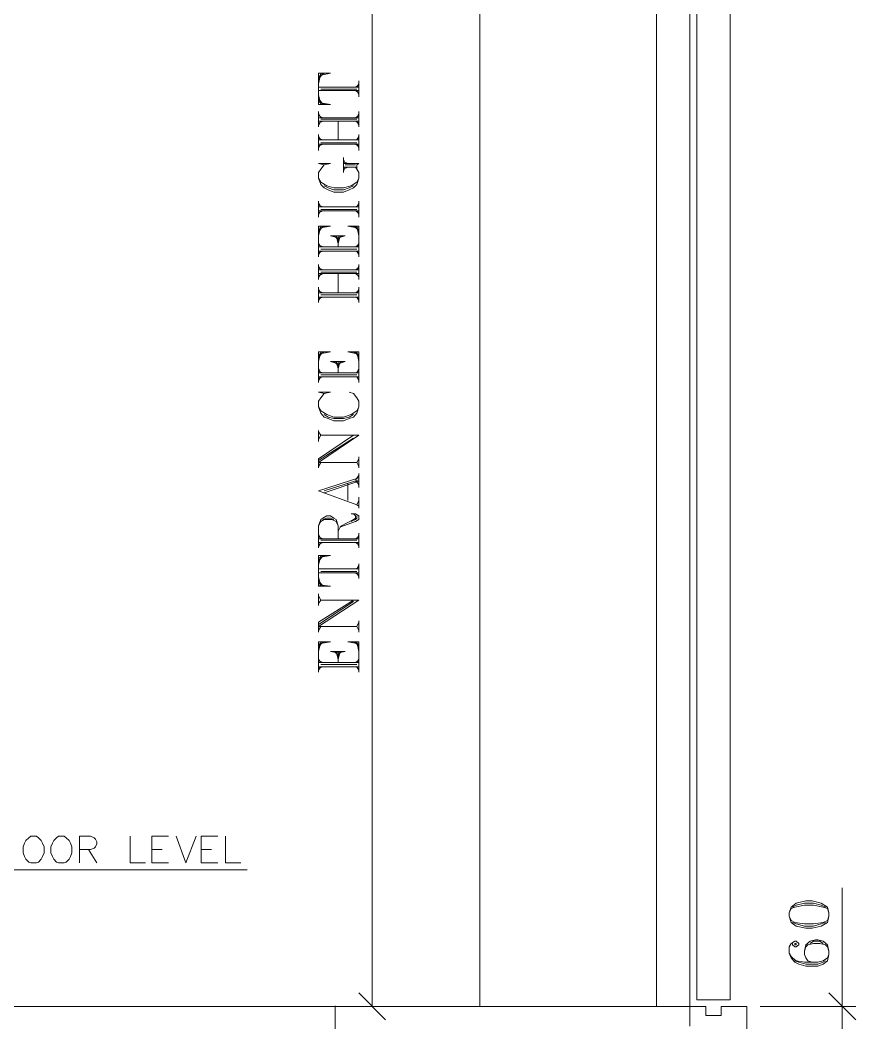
# Model space of a CAD drawing. Header units: inches. Extents: x 8 to 8872, y 4 to 3898.
# Drawn here: x 1988 to 3240, y 850 to 2352 of the extents above; entities that cross this region are included whole.
import ezdxf

# ---------------------------------------------------------------- set-up
doc = ezdxf.new("R2010")
doc.units = ezdxf.units.IN
doc.header["$MEASUREMENT"] = 0

msp = doc.modelspace()

# ---------------------------------------------------------------- linework, layer by layer
at = {"color": 7, "linetype": 'Continuous', "lineweight": 20, "transparency": 33554666, "elevation": -137}
for points in [[(2676.5, 874.1), (2676.5, 3543.1), (2676.5, 3543.1)], [(2676.5, 874.1), (2676.5, 3543.1), (2676.5, 3543.1)], [(2991, 845), (2991, 2890.2), (2991, 2890.2)], [(2991, 845), (2991, 2890.2), (2991, 2890.2)], [(3001.4, 884.5), (3001.4, 2894.3), (3001.4, 2894.3)], [(3001.4, 884.5), (3001.4, 2894.3), (3001.4, 2894.3)], [(3051.4, 884.5), (3051.4, 2894.3), (3051.4, 2894.3)], [(3051.4, 884.5), (3051.4, 2894.3), (3051.4, 2894.3)], [(2515.1, 874.1), (2515.1, 2874.5), (2515.1, 2874.5)], [(2515.1, 874.1), (2515.1, 2874.5), (2515.1, 2874.5)], [(2941, 874.1), (2941, 2874.5), (2941, 2874.5)], [(2941, 874.1), (2941, 2874.5), (2941, 2874.5)], [(2452.6, 2272.6), (2434.9, 2272.6), (2434.9, 2225.8)], [(2434.9, 2257), (2438.1, 2272.6), (2438.1, 2272.6)], [(2434.9, 2263.3), (2441.2, 2272.6), (2441.2, 2272.6)], [(2434.9, 2266.4), (2443.3, 2272.6), (2443.3, 2272.6)], [(2434.9, 2268.5), (2452.6, 2272.6), (2452.6, 2272.6)], [(2452.6, 2272.6), (2434.9, 2272.6), (2434.9, 2225.8)], [(2434.9, 2257), (2438.1, 2272.6), (2438.1, 2272.6)], [(2434.9, 2263.3), (2441.2, 2272.6), (2441.2, 2272.6)], [(2434.9, 2266.4), (2443.3, 2272.6), (2443.3, 2272.6)], [(2434.9, 2268.5), (2452.6, 2272.6), (2452.6, 2272.6)], [(2490.1, 2251.8), (2495.3, 2254.9), (2495.3, 2254.9)], [(2490.1, 2251.8), (2495.3, 2254.9), (2495.3, 2254.9)], [(2492.2, 2251.8), (2495.3, 2257), (2495.3, 2257)], [(2492.2, 2251.8), (2495.3, 2257), (2495.3, 2257)], [(2495.3, 2237.2), (2495.3, 2261.2), (2495.3, 2261.2)], [(2495.3, 2237.2), (2495.3, 2261.2), (2495.3, 2261.2)], [(2434.9, 2251.8), (2495.3, 2251.8), (2495.3, 2251.8)], [(2434.9, 2251.8), (2495.3, 2251.8), (2495.3, 2251.8)], [(2434.9, 2246.6), (2495.3, 2246.6), (2495.3, 2246.6)], [(2434.9, 2246.6), (2495.3, 2246.6), (2495.3, 2246.6)], [(2434.9, 2240.4), (2438.1, 2225.8), (2438.1, 2225.8)], [(2434.9, 2240.4), (2438.1, 2225.8), (2438.1, 2225.8)], [(2438.1, 2248.7), (2492.2, 2248.7), (2492.2, 2248.7)], [(2438.1, 2248.7), (2492.2, 2248.7), (2492.2, 2248.7)], [(2490.1, 2246.6), (2495.3, 2243.5), (2495.3, 2243.5)], [(2490.1, 2246.6), (2495.3, 2243.5), (2495.3, 2243.5)], [(2492.2, 2246.6), (2495.3, 2240.4), (2495.3, 2240.4)], [(2492.2, 2246.6), (2495.3, 2240.4), (2495.3, 2240.4)], [(2434.9, 2235.2), (2441.2, 2225.8), (2441.2, 2225.8)], [(2434.9, 2235.2), (2441.2, 2225.8), (2441.2, 2225.8)], [(2434.9, 2232), (2443.3, 2225.8), (2443.3, 2225.8)], [(2434.9, 2232), (2443.3, 2225.8), (2443.3, 2225.8)], [(2434.9, 2228.9), (2452.6, 2225.8), (2452.6, 2225.8)], [(2434.9, 2228.9), (2452.6, 2225.8), (2452.6, 2225.8)], [(2434.9, 2225.8), (2452.6, 2225.8), (2452.6, 2225.8)], [(2434.9, 2225.8), (2452.6, 2225.8), (2452.6, 2225.8)], [(2434.9, 2192.5), (2434.9, 2215.4), (2434.9, 2215.4)], [(2434.9, 2192.5), (2434.9, 2215.4), (2434.9, 2215.4)], [(2434.9, 2212.3), (2438.1, 2206), (2438.1, 2206)], [(2434.9, 2212.3), (2438.1, 2206), (2438.1, 2206)], [(2434.9, 2209.1), (2441.2, 2206), (2441.2, 2206)], [(2434.9, 2209.1), (2441.2, 2206), (2441.2, 2206)], [(2490.1, 2206), (2495.3, 2209.1), (2495.3, 2209.1)], [(2490.1, 2206), (2495.3, 2209.1), (2495.3, 2209.1)], [(2492.2, 2206), (2495.3, 2212.3), (2495.3, 2212.3)], [(2492.2, 2206), (2495.3, 2212.3), (2495.3, 2212.3)], [(2495.3, 2192.5), (2495.3, 2215.4), (2495.3, 2215.4)], [(2495.3, 2192.5), (2495.3, 2215.4), (2495.3, 2215.4)], [(2434.9, 2206), (2495.3, 2206), (2495.3, 2206)], [(2434.9, 2206), (2495.3, 2206), (2495.3, 2206)], [(2434.9, 2200.8), (2495.3, 2200.8), (2495.3, 2200.8)], [(2434.9, 2194.5), (2438.1, 2200.8), (2438.1, 2200.8)], [(2434.9, 2197.7), (2441.2, 2200.8), (2441.2, 2200.8)], [(2434.9, 2200.8), (2495.3, 2200.8), (2495.3, 2200.8)], [(2434.9, 2194.5), (2438.1, 2200.8), (2438.1, 2200.8)], [(2434.9, 2197.7), (2441.2, 2200.8), (2441.2, 2200.8)], [(2438.1, 2203.9), (2492.2, 2203.9), (2492.2, 2203.9)], [(2438.1, 2203.9), (2492.2, 2203.9), (2492.2, 2203.9)], [(2464.1, 2172.7), (2464.1, 2200.8), (2464.1, 2200.8)], [(2464.1, 2172.7), (2464.1, 2200.8), (2464.1, 2200.8)], [(2490.1, 2200.8), (2495.3, 2197.7), (2495.3, 2197.7)], [(2490.1, 2200.8), (2495.3, 2197.7), (2495.3, 2197.7)], [(2492.2, 2200.8), (2495.3, 2194.5), (2495.3, 2194.5)], [(2492.2, 2200.8), (2495.3, 2194.5), (2495.3, 2194.5)], [(2434.9, 2157.1), (2434.9, 2181), (2434.9, 2181)], [(2434.9, 2157.1), (2434.9, 2181), (2434.9, 2181)], [(2495.3, 2157.1), (2495.3, 2181), (2495.3, 2181)], [(2495.3, 2157.1), (2495.3, 2181), (2495.3, 2181)], [(2434.9, 2177.9), (2438.1, 2172.7), (2438.1, 2172.7)], [(2434.9, 2177.9), (2438.1, 2172.7), (2438.1, 2172.7)], [(2434.9, 2174.8), (2441.2, 2172.7), (2441.2, 2172.7)], [(2434.9, 2174.8), (2441.2, 2172.7), (2441.2, 2172.7)], [(2434.9, 2172.7), (2495.3, 2172.7), (2495.3, 2172.7)], [(2434.9, 2172.7), (2495.3, 2172.7), (2495.3, 2172.7)], [(2434.9, 2166.4), (2495.3, 2166.4), (2495.3, 2166.4)], [(2434.9, 2161.2), (2438.1, 2166.4), (2438.1, 2166.4)], [(2434.9, 2163.3), (2441.2, 2166.4), (2441.2, 2166.4)], [(2434.9, 2166.4), (2495.3, 2166.4), (2495.3, 2166.4)], [(2434.9, 2161.2), (2438.1, 2166.4), (2438.1, 2166.4)], [(2434.9, 2163.3), (2441.2, 2166.4), (2441.2, 2166.4)], [(2438.1, 2168.5), (2492.2, 2168.5), (2492.2, 2168.5)], [(2438.1, 2168.5), (2492.2, 2168.5), (2492.2, 2168.5)], [(2490.1, 2172.7), (2495.3, 2174.8), (2495.3, 2174.8)], [(2490.1, 2172.7), (2495.3, 2174.8), (2495.3, 2174.8)], [(2490.1, 2166.4), (2495.3, 2163.3), (2495.3, 2163.3)], [(2490.1, 2166.4), (2495.3, 2163.3), (2495.3, 2163.3)], [(2492.2, 2172.7), (2495.3, 2177.9), (2495.3, 2177.9)], [(2492.2, 2172.7), (2495.3, 2177.9), (2495.3, 2177.9)], [(2492.2, 2166.4), (2495.3, 2161.2), (2495.3, 2161.2)], [(2492.2, 2166.4), (2495.3, 2161.2), (2495.3, 2161.2)], [(2443.3, 2135.2), (2434.9, 2137.3), (2452.6, 2137.3), (2443.3, 2135.2), (2438.1, 2128.9), (2434.9, 2123.7), (2434.9, 2115.4), (2438.1, 2106), (2443.3, 2100.8), (2449.5, 2097.7), (2457.9, 2094.6), (2472.4, 2094.6), (2480.8, 2097.7), (2487, 2100.8), (2492.2, 2106), (2495.3, 2115.4), (2495.3, 2123.7), (2492.2, 2128.9), (2492.2, 2135.2), (2495.3, 2137.3), (2472.4, 2137.3)], [(2443.3, 2135.2), (2434.9, 2137.3), (2452.6, 2137.3), (2443.3, 2135.2), (2438.1, 2128.9), (2434.9, 2123.7), (2434.9, 2115.4), (2438.1, 2106), (2443.3, 2100.8), (2449.5, 2097.7), (2457.9, 2094.6), (2472.4, 2094.6), (2480.8, 2097.7), (2487, 2100.8), (2492.2, 2106), (2495.3, 2115.4), (2495.3, 2123.7), (2492.2, 2128.9), (2492.2, 2135.2), (2495.3, 2137.3), (2472.4, 2137.3)], [(2472.4, 2123.7), (2472.4, 2146.6), (2472.4, 2146.6)], [(2472.4, 2123.7), (2472.4, 2146.6), (2472.4, 2146.6)], [(2472.4, 2143.5), (2474.5, 2137.3), (2474.5, 2137.3)], [(2472.4, 2143.5), (2474.5, 2137.3), (2474.5, 2137.3)], [(2472.4, 2140.4), (2478.7, 2137.3), (2478.7, 2137.3)], [(2472.4, 2140.4), (2478.7, 2137.3), (2478.7, 2137.3)], [(2474.5, 2135.2), (2490.1, 2135.2), (2490.1, 2135.2)], [(2474.5, 2135.2), (2490.1, 2135.2), (2490.1, 2135.2)], [(2472.4, 2132.1), (2490.1, 2132.1), (2492.2, 2128.9)], [(2472.4, 2125.8), (2474.5, 2132.1), (2474.5, 2132.1)], [(2472.4, 2128.9), (2478.7, 2132.1), (2478.7, 2132.1)], [(2472.4, 2132.1), (2490.1, 2132.1), (2492.2, 2128.9)], [(2472.4, 2125.8), (2474.5, 2132.1), (2474.5, 2132.1)], [(2472.4, 2128.9), (2478.7, 2132.1), (2478.7, 2132.1)], [(2434.9, 2115.4), (2438.1, 2109.2), (2447.4, 2104), (2457.9, 2100.8), (2472.4, 2100.8), (2483.9, 2104), (2492.2, 2109.2), (2495.3, 2115.4)], [(2434.9, 2115.4), (2438.1, 2109.2), (2447.4, 2104), (2457.9, 2100.8), (2472.4, 2100.8), (2483.9, 2104), (2492.2, 2109.2), (2495.3, 2115.4)], [(2443.3, 2104), (2449.5, 2100.8), (2457.9, 2097.7), (2472.4, 2097.7), (2480.8, 2100.8), (2487, 2104)], [(2443.3, 2104), (2449.5, 2100.8), (2457.9, 2097.7), (2472.4, 2097.7), (2480.8, 2100.8), (2487, 2104)], [(2434.9, 2057.1), (2434.9, 2081), (2434.9, 2081)], [(2434.9, 2057.1), (2434.9, 2081), (2434.9, 2081)], [(2434.9, 2077.9), (2438.1, 2072.7), (2438.1, 2072.7)], [(2434.9, 2077.9), (2438.1, 2072.7), (2438.1, 2072.7)], [(2434.9, 2074.8), (2441.2, 2072.7), (2441.2, 2072.7)], [(2434.9, 2074.8), (2441.2, 2072.7), (2441.2, 2072.7)], [(2490.1, 2072.7), (2495.3, 2074.8), (2495.3, 2074.8)], [(2490.1, 2072.7), (2495.3, 2074.8), (2495.3, 2074.8)], [(2492.2, 2072.7), (2495.3, 2077.9), (2495.3, 2077.9)], [(2492.2, 2072.7), (2495.3, 2077.9), (2495.3, 2077.9)], [(2495.3, 2057.1), (2495.3, 2081), (2495.3, 2081)], [(2495.3, 2057.1), (2495.3, 2081), (2495.3, 2081)], [(2434.9, 2072.7), (2495.3, 2072.7), (2495.3, 2072.7)], [(2434.9, 2072.7), (2495.3, 2072.7), (2495.3, 2072.7)], [(2434.9, 2066.5), (2495.3, 2066.5), (2495.3, 2066.5)], [(2434.9, 2061.3), (2438.1, 2066.5), (2438.1, 2066.5)], [(2434.9, 2063.3), (2441.2, 2066.5), (2441.2, 2066.5)], [(2434.9, 2066.5), (2495.3, 2066.5), (2495.3, 2066.5)], [(2434.9, 2061.3), (2438.1, 2066.5), (2438.1, 2066.5)], [(2434.9, 2063.3), (2441.2, 2066.5), (2441.2, 2066.5)], [(2438.1, 2068.5), (2492.2, 2068.5), (2492.2, 2068.5)], [(2438.1, 2068.5), (2492.2, 2068.5), (2492.2, 2068.5)], [(2490.1, 2066.5), (2495.3, 2063.3), (2495.3, 2063.3)], [(2490.1, 2066.5), (2495.3, 2063.3), (2495.3, 2063.3)], [(2492.2, 2066.5), (2495.3, 2061.3), (2495.3, 2061.3)], [(2492.2, 2066.5), (2495.3, 2061.3), (2495.3, 2061.3)], [(2434.9, 1997.7), (2434.9, 2043.6), (2452.6, 2043.6)], [(2434.9, 2029), (2438.1, 2043.6), (2438.1, 2043.6)], [(2434.9, 2035.2), (2441.2, 2043.6), (2441.2, 2043.6)], [(2434.9, 2037.3), (2443.3, 2043.6), (2443.3, 2043.6)], [(2434.9, 2040.4), (2452.6, 2043.6), (2452.6, 2043.6)], [(2434.9, 1997.7), (2434.9, 2043.6), (2452.6, 2043.6)], [(2434.9, 2029), (2438.1, 2043.6), (2438.1, 2043.6)], [(2434.9, 2035.2), (2441.2, 2043.6), (2441.2, 2043.6)], [(2434.9, 2037.3), (2443.3, 2043.6), (2443.3, 2043.6)], [(2434.9, 2040.4), (2452.6, 2043.6), (2452.6, 2043.6)], [(2452.6, 2029), (2474.5, 2029), (2474.5, 2029)], [(2452.6, 2029), (2464.1, 2025.9), (2474.5, 2029)], [(2452.6, 2029), (2474.5, 2029), (2474.5, 2029)], [(2452.6, 2029), (2464.1, 2025.9), (2474.5, 2029)], [(2457.9, 2029), (2464.1, 2023.8), (2469.3, 2029)], [(2457.9, 2029), (2464.1, 2023.8), (2469.3, 2029)], [(2461, 2029), (2464.1, 2017.5), (2467.2, 2029)], [(2461, 2029), (2464.1, 2017.5), (2467.2, 2029)], [(2464.1, 2012.3), (2464.1, 2029), (2464.1, 2029)], [(2464.1, 2012.3), (2464.1, 2029), (2464.1, 2029)], [(2495.3, 1997.7), (2495.3, 2043.6), (2478.7, 2043.6)], [(2495.3, 2040.4), (2478.7, 2043.6), (2478.7, 2043.6)], [(2495.3, 1997.7), (2495.3, 2043.6), (2478.7, 2043.6)], [(2495.3, 2040.4), (2478.7, 2043.6), (2478.7, 2043.6)], [(2495.3, 2037.3), (2487, 2043.6), (2487, 2043.6)], [(2495.3, 2037.3), (2487, 2043.6), (2487, 2043.6)], [(2495.3, 2035.2), (2490.1, 2043.6), (2490.1, 2043.6)], [(2495.3, 2035.2), (2490.1, 2043.6), (2490.1, 2043.6)], [(2495.3, 2029), (2492.2, 2043.6), (2492.2, 2043.6)], [(2495.3, 2029), (2492.2, 2043.6), (2492.2, 2043.6)], [(2434.9, 2017.5), (2438.1, 2012.3), (2438.1, 2012.3)], [(2434.9, 2017.5), (2438.1, 2012.3), (2438.1, 2012.3)], [(2434.9, 2015.4), (2441.2, 2012.3), (2441.2, 2012.3)], [(2434.9, 2015.4), (2441.2, 2012.3), (2441.2, 2012.3)], [(2490.1, 2012.3), (2495.3, 2015.4), (2495.3, 2015.4)], [(2490.1, 2012.3), (2495.3, 2015.4), (2495.3, 2015.4)], [(2492.2, 2012.3), (2495.3, 2017.5), (2495.3, 2017.5)], [(2492.2, 2012.3), (2495.3, 2017.5), (2495.3, 2017.5)], [(2434.9, 2012.3), (2495.3, 2012.3), (2495.3, 2012.3)], [(2434.9, 2012.3), (2495.3, 2012.3), (2495.3, 2012.3)], [(2434.9, 2006.1), (2495.3, 2006.1), (2495.3, 2006.1)], [(2434.9, 2000.9), (2438.1, 2006.1), (2438.1, 2006.1)], [(2434.9, 2004), (2441.2, 2006.1), (2441.2, 2006.1)], [(2434.9, 2006.1), (2495.3, 2006.1), (2495.3, 2006.1)], [(2434.9, 2000.9), (2438.1, 2006.1), (2438.1, 2006.1)], [(2434.9, 2004), (2441.2, 2006.1), (2441.2, 2006.1)], [(2438.1, 2009.2), (2492.2, 2009.2), (2492.2, 2009.2)], [(2438.1, 2009.2), (2492.2, 2009.2), (2492.2, 2009.2)], [(2490.1, 2006.1), (2495.3, 2004), (2495.3, 2004)], [(2490.1, 2006.1), (2495.3, 2004), (2495.3, 2004)], [(2492.2, 2006.1), (2495.3, 2000.9), (2495.3, 2000.9)], [(2492.2, 2006.1), (2495.3, 2000.9), (2495.3, 2000.9)], [(2434.9, 1963.4), (2434.9, 1986.3), (2434.9, 1986.3)], [(2434.9, 1963.4), (2434.9, 1986.3), (2434.9, 1986.3)], [(2495.3, 1963.4), (2495.3, 1986.3), (2495.3, 1986.3)], [(2495.3, 1963.4), (2495.3, 1986.3), (2495.3, 1986.3)], [(2434.9, 1983.2), (2438.1, 1977.9), (2438.1, 1977.9)], [(2434.9, 1983.2), (2438.1, 1977.9), (2438.1, 1977.9)], [(2434.9, 1981.1), (2441.2, 1977.9), (2441.2, 1977.9)], [(2434.9, 1981.1), (2441.2, 1977.9), (2441.2, 1977.9)], [(2434.9, 1977.9), (2495.3, 1977.9), (2495.3, 1977.9)], [(2434.9, 1977.9), (2495.3, 1977.9), (2495.3, 1977.9)], [(2434.9, 1972.7), (2495.3, 1972.7), (2495.3, 1972.7)], [(2434.9, 1966.5), (2438.1, 1972.7), (2438.1, 1972.7)], [(2434.9, 1968.6), (2441.2, 1972.7), (2441.2, 1972.7)], [(2434.9, 1972.7), (2495.3, 1972.7), (2495.3, 1972.7)], [(2434.9, 1966.5), (2438.1, 1972.7), (2438.1, 1972.7)], [(2434.9, 1968.6), (2441.2, 1972.7), (2441.2, 1972.7)], [(2438.1, 1974.8), (2492.2, 1974.8), (2492.2, 1974.8)], [(2438.1, 1974.8), (2492.2, 1974.8), (2492.2, 1974.8)], [(2464.1, 1943.6), (2464.1, 1972.7), (2464.1, 1972.7)], [(2464.1, 1943.6), (2464.1, 1972.7), (2464.1, 1972.7)], [(2490.1, 1977.9), (2495.3, 1981.1), (2495.3, 1981.1)], [(2490.1, 1977.9), (2495.3, 1981.1), (2495.3, 1981.1)], [(2490.1, 1972.7), (2495.3, 1968.6), (2495.3, 1968.6)], [(2490.1, 1972.7), (2495.3, 1968.6), (2495.3, 1968.6)], [(2492.2, 1977.9), (2495.3, 1983.2), (2495.3, 1983.2)], [(2492.2, 1977.9), (2495.3, 1983.2), (2495.3, 1983.2)], [(2492.2, 1972.7), (2495.3, 1966.5), (2495.3, 1966.5)], [(2492.2, 1972.7), (2495.3, 1966.5), (2495.3, 1966.5)], [(2434.9, 1929), (2434.9, 1951.9), (2434.9, 1951.9)], [(2434.9, 1929), (2434.9, 1951.9), (2434.9, 1951.9)], [(2434.9, 1948.8), (2438.1, 1943.6), (2438.1, 1943.6)], [(2434.9, 1948.8), (2438.1, 1943.6), (2438.1, 1943.6)], [(2434.9, 1946.7), (2441.2, 1943.6), (2441.2, 1943.6)], [(2434.9, 1946.7), (2441.2, 1943.6), (2441.2, 1943.6)], [(2434.9, 1943.6), (2495.3, 1943.6), (2495.3, 1943.6)], [(2434.9, 1943.6), (2495.3, 1943.6), (2495.3, 1943.6)], [(2438.1, 1940.5), (2492.2, 1940.5), (2492.2, 1940.5)], [(2438.1, 1940.5), (2492.2, 1940.5), (2492.2, 1940.5)], [(2490.1, 1943.6), (2495.3, 1946.7), (2495.3, 1946.7)], [(2490.1, 1943.6), (2495.3, 1946.7), (2495.3, 1946.7)], [(2492.2, 1943.6), (2495.3, 1948.8), (2495.3, 1948.8)], [(2492.2, 1943.6), (2495.3, 1948.8), (2495.3, 1948.8)], [(2495.3, 1929), (2495.3, 1951.9), (2495.3, 1951.9)], [(2495.3, 1929), (2495.3, 1951.9), (2495.3, 1951.9)], [(2434.9, 1937.3), (2495.3, 1937.3), (2495.3, 1937.3)], [(2434.9, 1932.1), (2438.1, 1937.3), (2438.1, 1937.3)], [(2434.9, 1935.3), (2441.2, 1937.3), (2441.2, 1937.3)], [(2434.9, 1937.3), (2495.3, 1937.3), (2495.3, 1937.3)], [(2434.9, 1932.1), (2438.1, 1937.3), (2438.1, 1937.3)], [(2434.9, 1935.3), (2441.2, 1937.3), (2441.2, 1937.3)], [(2490.1, 1937.3), (2495.3, 1935.3), (2495.3, 1935.3)], [(2490.1, 1937.3), (2495.3, 1935.3), (2495.3, 1935.3)], [(2492.2, 1937.3), (2495.3, 1932.1), (2495.3, 1932.1)], [(2492.2, 1937.3), (2495.3, 1932.1), (2495.3, 1932.1)], [(2434.9, 1809.3), (2434.9, 1855.1), (2452.6, 1855.1)], [(2434.9, 1840.5), (2438.1, 1855.1), (2438.1, 1855.1)], [(2434.9, 1846.7), (2441.2, 1855.1), (2441.2, 1855.1)], [(2434.9, 1849.9), (2443.3, 1855.1), (2443.3, 1855.1)], [(2434.9, 1851.9), (2452.6, 1855.1), (2452.6, 1855.1)], [(2434.9, 1809.3), (2434.9, 1855.1), (2452.6, 1855.1)], [(2434.9, 1840.5), (2438.1, 1855.1), (2438.1, 1855.1)], [(2434.9, 1846.7), (2441.2, 1855.1), (2441.2, 1855.1)], [(2434.9, 1849.9), (2443.3, 1855.1), (2443.3, 1855.1)], [(2434.9, 1851.9), (2452.6, 1855.1), (2452.6, 1855.1)], [(2495.3, 1809.3), (2495.3, 1855.1), (2478.7, 1855.1)], [(2495.3, 1851.9), (2478.7, 1855.1), (2478.7, 1855.1)], [(2495.3, 1809.3), (2495.3, 1855.1), (2478.7, 1855.1)], [(2495.3, 1851.9), (2478.7, 1855.1), (2478.7, 1855.1)], [(2495.3, 1849.9), (2487, 1855.1), (2487, 1855.1)], [(2495.3, 1849.9), (2487, 1855.1), (2487, 1855.1)], [(2495.3, 1846.7), (2490.1, 1855.1), (2490.1, 1855.1)], [(2495.3, 1846.7), (2490.1, 1855.1), (2490.1, 1855.1)], [(2495.3, 1840.5), (2492.2, 1855.1), (2492.2, 1855.1)], [(2495.3, 1840.5), (2492.2, 1855.1), (2492.2, 1855.1)], [(2452.6, 1840.5), (2474.5, 1840.5), (2474.5, 1840.5)], [(2452.6, 1840.5), (2464.1, 1837.4), (2474.5, 1840.5)], [(2452.6, 1840.5), (2474.5, 1840.5), (2474.5, 1840.5)], [(2452.6, 1840.5), (2464.1, 1837.4), (2474.5, 1840.5)], [(2457.9, 1840.5), (2464.1, 1835.3), (2469.3, 1840.5)], [(2457.9, 1840.5), (2464.1, 1835.3), (2469.3, 1840.5)], [(2461, 1840.5), (2464.1, 1830.1), (2467.2, 1840.5)], [(2461, 1840.5), (2464.1, 1830.1), (2467.2, 1840.5)], [(2464.1, 1823.8), (2464.1, 1840.5), (2464.1, 1840.5)], [(2464.1, 1823.8), (2464.1, 1840.5), (2464.1, 1840.5)], [(2434.9, 1830.1), (2438.1, 1823.8), (2438.1, 1823.8)], [(2434.9, 1830.1), (2438.1, 1823.8), (2438.1, 1823.8)], [(2434.9, 1825.9), (2441.2, 1823.8), (2441.2, 1823.8)], [(2434.9, 1825.9), (2441.2, 1823.8), (2441.2, 1823.8)], [(2434.9, 1823.8), (2495.3, 1823.8), (2495.3, 1823.8)], [(2434.9, 1823.8), (2495.3, 1823.8), (2495.3, 1823.8)], [(2438.1, 1820.7), (2492.2, 1820.7), (2492.2, 1820.7)], [(2438.1, 1820.7), (2492.2, 1820.7), (2492.2, 1820.7)], [(2490.1, 1823.8), (2495.3, 1825.9), (2495.3, 1825.9)], [(2490.1, 1823.8), (2495.3, 1825.9), (2495.3, 1825.9)], [(2492.2, 1823.8), (2495.3, 1830.1), (2495.3, 1830.1)], [(2492.2, 1823.8), (2495.3, 1830.1), (2495.3, 1830.1)], [(2434.9, 1817.6), (2495.3, 1817.6), (2495.3, 1817.6)], [(2434.9, 1812.4), (2438.1, 1817.6), (2438.1, 1817.6)], [(2434.9, 1815.5), (2441.2, 1817.6), (2441.2, 1817.6)], [(2434.9, 1817.6), (2495.3, 1817.6), (2495.3, 1817.6)], [(2434.9, 1812.4), (2438.1, 1817.6), (2438.1, 1817.6)], [(2434.9, 1815.5), (2441.2, 1817.6), (2441.2, 1817.6)], [(2490.1, 1817.6), (2495.3, 1815.5), (2495.3, 1815.5)], [(2490.1, 1817.6), (2495.3, 1815.5), (2495.3, 1815.5)], [(2492.2, 1817.6), (2495.3, 1812.4), (2495.3, 1812.4)], [(2492.2, 1817.6), (2495.3, 1812.4), (2495.3, 1812.4)], [(2443.3, 1792.6), (2434.9, 1794.7), (2452.6, 1794.7), (2443.3, 1792.6), (2438.1, 1786.3), (2434.9, 1781.1), (2434.9, 1772.8), (2438.1, 1763.4), (2443.3, 1757.2), (2449.5, 1755.1), (2457.9, 1752), (2472.4, 1752), (2480.8, 1755.1), (2487, 1757.2), (2492.2, 1763.4), (2495.3, 1772.8), (2495.3, 1781.1), (2492.2, 1786.3), (2487, 1792.6), (2480.8, 1794.7)], [(2443.3, 1792.6), (2434.9, 1794.7), (2452.6, 1794.7), (2443.3, 1792.6), (2438.1, 1786.3), (2434.9, 1781.1), (2434.9, 1772.8), (2438.1, 1763.4), (2443.3, 1757.2), (2449.5, 1755.1), (2457.9, 1752), (2472.4, 1752), (2480.8, 1755.1), (2487, 1757.2), (2492.2, 1763.4), (2495.3, 1772.8), (2495.3, 1781.1), (2492.2, 1786.3), (2487, 1792.6), (2480.8, 1794.7)], [(2434.9, 1772.8), (2438.1, 1766.6), (2447.4, 1761.4), (2457.9, 1757.2), (2472.4, 1757.2), (2483.9, 1761.4), (2492.2, 1766.6), (2495.3, 1772.8)], [(2434.9, 1772.8), (2438.1, 1766.6), (2447.4, 1761.4), (2457.9, 1757.2), (2472.4, 1757.2), (2483.9, 1761.4), (2492.2, 1766.6), (2495.3, 1772.8)], [(2443.3, 1761.4), (2449.5, 1757.2), (2457.9, 1755.1), (2472.4, 1755.1), (2480.8, 1757.2), (2487, 1761.4)], [(2443.3, 1761.4), (2449.5, 1757.2), (2457.9, 1755.1), (2472.4, 1755.1), (2480.8, 1757.2), (2487, 1761.4)], [(2434.9, 1720.7), (2434.9, 1737.4), (2434.9, 1737.4)], [(2434.9, 1720.7), (2434.9, 1737.4), (2434.9, 1737.4)], [(2434.9, 1723.9), (2438.1, 1730.1), (2434.9, 1735.3)], [(2434.9, 1723.9), (2438.1, 1730.1), (2434.9, 1735.3)], [(2492.2, 1689.5), (2434.9, 1689.5), (2495.3, 1730.1)], [(2434.9, 1694.7), (2487, 1730.1), (2487, 1730.1)], [(2492.2, 1689.5), (2434.9, 1689.5), (2495.3, 1730.1)], [(2434.9, 1694.7), (2487, 1730.1), (2487, 1730.1)], [(2438.1, 1730.1), (2495.3, 1730.1), (2495.3, 1730.1)], [(2438.1, 1730.1), (2495.3, 1730.1), (2495.3, 1730.1)], [(2434.9, 1692.6), (2487, 1725.9), (2487, 1725.9)], [(2434.9, 1692.6), (2487, 1725.9), (2487, 1725.9)], [(2434.9, 1681.2), (2434.9, 1694.7), (2434.9, 1694.7)], [(2434.9, 1681.2), (2434.9, 1694.7), (2434.9, 1694.7)], [(2434.9, 1683.2), (2438.1, 1689.5), (2438.1, 1689.5)], [(2434.9, 1683.2), (2438.1, 1689.5), (2438.1, 1689.5)], [(2495.3, 1683.2), (2492.2, 1689.5), (2495.3, 1694.7)], [(2495.3, 1683.2), (2492.2, 1689.5), (2495.3, 1694.7)], [(2495.3, 1681.2), (2495.3, 1697.8), (2495.3, 1697.8)], [(2495.3, 1681.2), (2495.3, 1697.8), (2495.3, 1697.8)], [(2490.1, 1663.5), (2495.3, 1669.7), (2495.3, 1669.7)], [(2490.1, 1663.5), (2495.3, 1669.7), (2495.3, 1669.7)], [(2495.3, 1652), (2495.3, 1672.8), (2495.3, 1672.8)], [(2495.3, 1652), (2495.3, 1672.8), (2495.3, 1672.8)], [(2434.9, 1646.8), (2495.3, 1666.6), (2495.3, 1666.6)], [(2434.9, 1646.8), (2495.3, 1666.6), (2495.3, 1666.6)], [(2443.3, 1646.8), (2495.3, 1663.5), (2495.3, 1663.5)], [(2443.3, 1646.8), (2495.3, 1663.5), (2495.3, 1663.5)], [(2443.3, 1643.7), (2495.3, 1661.4), (2495.3, 1661.4)], [(2443.3, 1643.7), (2495.3, 1661.4), (2495.3, 1661.4)], [(2478.7, 1632.2), (2478.7, 1657.2), (2478.7, 1657.2)], [(2478.7, 1632.2), (2478.7, 1657.2), (2478.7, 1657.2)], [(2490.1, 1661.4), (2495.3, 1657.2), (2495.3, 1657.2)], [(2490.1, 1661.4), (2495.3, 1657.2), (2495.3, 1657.2)], [(2492.2, 1661.4), (2495.3, 1655.1), (2495.3, 1655.1)], [(2492.2, 1661.4), (2495.3, 1655.1), (2495.3, 1655.1)], [(2434.9, 1646.8), (2492.2, 1626), (2492.2, 1626)], [(2434.9, 1646.8), (2492.2, 1626), (2492.2, 1626)], [(2495.3, 1623.9), (2492.2, 1626), (2495.3, 1632.2)], [(2495.3, 1623.9), (2492.2, 1626), (2495.3, 1632.2)], [(2495.3, 1620.8), (2495.3, 1637.4), (2495.3, 1637.4)], [(2495.3, 1620.8), (2495.3, 1637.4), (2495.3, 1637.4)], [(2434.9, 1561.4), (2434.9, 1594.7), (2438.1, 1604.1), (2441.2, 1606.2), (2447.4, 1609.3), (2452.6, 1609.3), (2457.9, 1606.2), (2461, 1604.1), (2464.1, 1594.7), (2464.1, 1575)], [(2434.9, 1561.4), (2434.9, 1594.7), (2438.1, 1604.1), (2441.2, 1606.2), (2447.4, 1609.3), (2452.6, 1609.3), (2457.9, 1606.2), (2461, 1604.1), (2464.1, 1594.7), (2464.1, 1575)], [(2464.1, 1586.4), (2467.2, 1592.7), (2472.4, 1594.7), (2490.1, 1601), (2495.3, 1604.1), (2495.3, 1609.3), (2490.1, 1612.4), (2483.9, 1612.4)], [(2464.1, 1586.4), (2467.2, 1592.7), (2472.4, 1594.7), (2490.1, 1601), (2495.3, 1604.1), (2495.3, 1609.3), (2490.1, 1612.4), (2483.9, 1612.4)], [(2467.2, 1592.7), (2469.3, 1594.7), (2487, 1604.1), (2490.1, 1606.2), (2490.1, 1609.3), (2487, 1612.4)], [(2467.2, 1592.7), (2469.3, 1594.7), (2487, 1604.1), (2490.1, 1606.2), (2490.1, 1609.3), (2487, 1612.4)], [(2483.9, 1601), (2490.1, 1604.1), (2492.2, 1606.2), (2492.2, 1609.3)], [(2483.9, 1601), (2490.1, 1604.1), (2492.2, 1606.2), (2492.2, 1609.3)], [(2434.9, 1594.7), (2438.1, 1601), (2443.3, 1604.1), (2454.7, 1604.1), (2461, 1601), (2464.1, 1594.7)], [(2434.9, 1594.7), (2438.1, 1601), (2443.3, 1604.1), (2454.7, 1604.1), (2461, 1601), (2464.1, 1594.7)], [(2441.2, 1604.1), (2447.4, 1606.2), (2452.6, 1606.2), (2457.9, 1604.1)], [(2441.2, 1604.1), (2447.4, 1606.2), (2452.6, 1606.2), (2457.9, 1604.1)], [(2434.9, 1581.2), (2438.1, 1575), (2438.1, 1575)], [(2434.9, 1581.2), (2438.1, 1575), (2438.1, 1575)], [(2434.9, 1578.1), (2441.2, 1575), (2441.2, 1575)], [(2434.9, 1578.1), (2441.2, 1575), (2441.2, 1575)], [(2490.1, 1575), (2495.3, 1578.1), (2495.3, 1578.1)], [(2490.1, 1575), (2495.3, 1578.1), (2495.3, 1578.1)], [(2492.2, 1575), (2495.3, 1581.2), (2495.3, 1581.2)], [(2492.2, 1575), (2495.3, 1581.2), (2495.3, 1581.2)], [(2495.3, 1561.4), (2495.3, 1583.3), (2495.3, 1583.3)], [(2495.3, 1561.4), (2495.3, 1583.3), (2495.3, 1583.3)], [(2434.9, 1575), (2495.3, 1575), (2495.3, 1575)], [(2434.9, 1575), (2495.3, 1575), (2495.3, 1575)], [(2434.9, 1569.7), (2495.3, 1569.7), (2495.3, 1569.7)], [(2434.9, 1563.5), (2438.1, 1569.7), (2438.1, 1569.7)], [(2434.9, 1566.6), (2441.2, 1569.7), (2441.2, 1569.7)], [(2434.9, 1569.7), (2495.3, 1569.7), (2495.3, 1569.7)], [(2434.9, 1563.5), (2438.1, 1569.7), (2438.1, 1569.7)], [(2434.9, 1566.6), (2441.2, 1569.7), (2441.2, 1569.7)], [(2438.1, 1572.9), (2492.2, 1572.9), (2492.2, 1572.9)], [(2438.1, 1572.9), (2492.2, 1572.9), (2492.2, 1572.9)], [(2490.1, 1569.7), (2495.3, 1566.6), (2495.3, 1566.6)], [(2490.1, 1569.7), (2495.3, 1566.6), (2495.3, 1566.6)], [(2492.2, 1569.7), (2495.3, 1563.5), (2495.3, 1563.5)], [(2492.2, 1569.7), (2495.3, 1563.5), (2495.3, 1563.5)], [(2452.6, 1550), (2434.9, 1550), (2434.9, 1504.1)], [(2434.9, 1535.4), (2438.1, 1550), (2438.1, 1550)], [(2434.9, 1540.6), (2441.2, 1550), (2441.2, 1550)], [(2434.9, 1543.7), (2443.3, 1550), (2443.3, 1550)], [(2434.9, 1546.8), (2452.6, 1550), (2452.6, 1550)], [(2452.6, 1550), (2434.9, 1550), (2434.9, 1504.1)], [(2434.9, 1535.4), (2438.1, 1550), (2438.1, 1550)], [(2434.9, 1540.6), (2441.2, 1550), (2441.2, 1550)], [(2434.9, 1543.7), (2443.3, 1550), (2443.3, 1550)], [(2434.9, 1546.8), (2452.6, 1550), (2452.6, 1550)], [(2492.2, 1530.2), (2495.3, 1535.4), (2495.3, 1535.4)], [(2492.2, 1530.2), (2495.3, 1535.4), (2495.3, 1535.4)], [(2495.3, 1515.6), (2495.3, 1537.5), (2495.3, 1537.5)], [(2495.3, 1515.6), (2495.3, 1537.5), (2495.3, 1537.5)], [(2434.9, 1530.2), (2495.3, 1530.2), (2495.3, 1530.2)], [(2434.9, 1530.2), (2495.3, 1530.2), (2495.3, 1530.2)], [(2434.9, 1523.9), (2495.3, 1523.9), (2495.3, 1523.9)], [(2434.9, 1523.9), (2495.3, 1523.9), (2495.3, 1523.9)], [(2438.1, 1526), (2492.2, 1526), (2492.2, 1526)], [(2438.1, 1526), (2492.2, 1526), (2492.2, 1526)], [(2490.1, 1530.2), (2495.3, 1532.3), (2495.3, 1532.3)], [(2490.1, 1530.2), (2495.3, 1532.3), (2495.3, 1532.3)], [(2490.1, 1523.9), (2495.3, 1520.8), (2495.3, 1520.8)], [(2490.1, 1523.9), (2495.3, 1520.8), (2495.3, 1520.8)], [(2492.2, 1523.9), (2495.3, 1517.7), (2495.3, 1517.7)], [(2492.2, 1523.9), (2495.3, 1517.7), (2495.3, 1517.7)], [(2434.9, 1517.7), (2438.1, 1504.1), (2438.1, 1504.1)], [(2434.9, 1517.7), (2438.1, 1504.1), (2438.1, 1504.1)], [(2434.9, 1512.5), (2441.2, 1504.1), (2441.2, 1504.1)], [(2434.9, 1512.5), (2441.2, 1504.1), (2441.2, 1504.1)], [(2434.9, 1509.3), (2443.3, 1504.1), (2443.3, 1504.1)], [(2434.9, 1509.3), (2443.3, 1504.1), (2443.3, 1504.1)], [(2434.9, 1506.2), (2452.6, 1504.1), (2452.6, 1504.1)], [(2434.9, 1506.2), (2452.6, 1504.1), (2452.6, 1504.1)], [(2434.9, 1504.1), (2452.6, 1504.1), (2452.6, 1504.1)], [(2434.9, 1504.1), (2452.6, 1504.1), (2452.6, 1504.1)], [(2434.9, 1475), (2434.9, 1492.7), (2434.9, 1492.7)], [(2434.9, 1475), (2434.9, 1492.7), (2434.9, 1492.7)], [(2434.9, 1478.1), (2438.1, 1483.3), (2434.9, 1489.6)], [(2434.9, 1478.1), (2438.1, 1483.3), (2434.9, 1489.6)], [(2492.2, 1443.7), (2434.9, 1443.7), (2495.3, 1483.3)], [(2434.9, 1450), (2487, 1483.3), (2487, 1483.3)], [(2492.2, 1443.7), (2434.9, 1443.7), (2495.3, 1483.3)], [(2434.9, 1450), (2487, 1483.3), (2487, 1483.3)], [(2434.9, 1446.9), (2487, 1481.2), (2487, 1481.2)], [(2434.9, 1446.9), (2487, 1481.2), (2487, 1481.2)], [(2438.1, 1483.3), (2495.3, 1483.3), (2495.3, 1483.3)], [(2438.1, 1483.3), (2495.3, 1483.3), (2495.3, 1483.3)], [(2434.9, 1435.4), (2434.9, 1450), (2434.9, 1450)], [(2434.9, 1435.4), (2434.9, 1450), (2434.9, 1450)], [(2434.9, 1437.5), (2438.1, 1443.7), (2438.1, 1443.7)], [(2434.9, 1437.5), (2438.1, 1443.7), (2438.1, 1443.7)], [(2495.3, 1437.5), (2492.2, 1443.7), (2495.3, 1450)], [(2495.3, 1437.5), (2492.2, 1443.7), (2495.3, 1450)], [(2495.3, 1435.4), (2495.3, 1452.1), (2495.3, 1452.1)], [(2495.3, 1435.4), (2495.3, 1452.1), (2495.3, 1452.1)], [(2434.9, 1375), (2434.9, 1420.8), (2452.6, 1420.8)], [(2434.9, 1406.3), (2438.1, 1420.8), (2438.1, 1420.8)], [(2434.9, 1412.5), (2441.2, 1420.8), (2441.2, 1420.8)], [(2434.9, 1415.6), (2443.3, 1420.8), (2443.3, 1420.8)], [(2434.9, 1417.7), (2452.6, 1420.8), (2452.6, 1420.8)], [(2434.9, 1375), (2434.9, 1420.8), (2452.6, 1420.8)], [(2434.9, 1406.3), (2438.1, 1420.8), (2438.1, 1420.8)], [(2434.9, 1412.5), (2441.2, 1420.8), (2441.2, 1420.8)], [(2434.9, 1415.6), (2443.3, 1420.8), (2443.3, 1420.8)], [(2434.9, 1417.7), (2452.6, 1420.8), (2452.6, 1420.8)], [(2495.3, 1375), (2495.3, 1420.8), (2478.7, 1420.8)], [(2495.3, 1417.7), (2478.7, 1420.8), (2478.7, 1420.8)], [(2495.3, 1375), (2495.3, 1420.8), (2478.7, 1420.8)], [(2495.3, 1417.7), (2478.7, 1420.8), (2478.7, 1420.8)], [(2495.3, 1415.6), (2487, 1420.8), (2487, 1420.8)], [(2495.3, 1415.6), (2487, 1420.8), (2487, 1420.8)], [(2495.3, 1412.5), (2490.1, 1420.8), (2490.1, 1420.8)], [(2495.3, 1412.5), (2490.1, 1420.8), (2490.1, 1420.8)], [(2495.3, 1406.3), (2492.2, 1420.8), (2492.2, 1420.8)], [(2495.3, 1406.3), (2492.2, 1420.8), (2492.2, 1420.8)], [(2452.6, 1406.3), (2474.5, 1406.3), (2474.5, 1406.3)], [(2452.6, 1406.3), (2464.1, 1404.2), (2474.5, 1406.3)], [(2452.6, 1406.3), (2474.5, 1406.3), (2474.5, 1406.3)], [(2452.6, 1406.3), (2464.1, 1404.2), (2474.5, 1406.3)], [(2457.9, 1406.3), (2464.1, 1401), (2469.3, 1406.3)], [(2457.9, 1406.3), (2464.1, 1401), (2469.3, 1406.3)], [(2461, 1406.3), (2464.1, 1394.8), (2467.2, 1406.3)], [(2461, 1406.3), (2464.1, 1394.8), (2467.2, 1406.3)], [(2464.1, 1389.6), (2464.1, 1406.3), (2464.1, 1406.3)], [(2464.1, 1389.6), (2464.1, 1406.3), (2464.1, 1406.3)], [(2434.9, 1394.8), (2438.1, 1389.6), (2438.1, 1389.6)], [(2434.9, 1394.8), (2438.1, 1389.6), (2438.1, 1389.6)], [(2434.9, 1392.7), (2441.2, 1389.6), (2441.2, 1389.6)], [(2434.9, 1392.7), (2441.2, 1389.6), (2441.2, 1389.6)], [(2434.9, 1389.6), (2495.3, 1389.6), (2495.3, 1389.6)], [(2434.9, 1389.6), (2495.3, 1389.6), (2495.3, 1389.6)], [(2434.9, 1383.3), (2495.3, 1383.3), (2495.3, 1383.3)], [(2434.9, 1378.1), (2438.1, 1383.3), (2438.1, 1383.3)], [(2434.9, 1381.3), (2441.2, 1383.3), (2441.2, 1383.3)], [(2434.9, 1383.3), (2495.3, 1383.3), (2495.3, 1383.3)], [(2434.9, 1378.1), (2438.1, 1383.3), (2438.1, 1383.3)], [(2434.9, 1381.3), (2441.2, 1383.3), (2441.2, 1383.3)], [(2438.1, 1386.5), (2492.2, 1386.5), (2492.2, 1386.5)], [(2438.1, 1386.5), (2492.2, 1386.5), (2492.2, 1386.5)], [(2490.1, 1389.6), (2495.3, 1392.7), (2495.3, 1392.7)], [(2490.1, 1389.6), (2495.3, 1392.7), (2495.3, 1392.7)], [(2490.1, 1383.3), (2495.3, 1381.3), (2495.3, 1381.3)], [(2490.1, 1383.3), (2495.3, 1381.3), (2495.3, 1381.3)], [(2492.2, 1389.6), (2495.3, 1394.8), (2495.3, 1394.8)], [(2492.2, 1389.6), (2495.3, 1394.8), (2495.3, 1394.8)], [(2492.2, 1383.3), (2495.3, 1378.1), (2495.3, 1378.1)], [(2492.2, 1383.3), (2495.3, 1378.1), (2495.3, 1378.1)], [(2076.7, 1089.7), (2076.7, 1129.3), (2093.4, 1129.3), (2098.6, 1127.2), (2100.7, 1125.1), (2102.8, 1120.9), (2102.8, 1117.8), (2100.7, 1113.6), (2098.6, 1111.6), (2093.4, 1109.5), (2076.7, 1109.5)], [(2076.7, 1089.7), (2076.7, 1129.3), (2093.4, 1129.3), (2098.6, 1127.2), (2100.7, 1125.1), (2102.8, 1120.9), (2102.8, 1117.8), (2100.7, 1113.6), (2098.6, 1111.6), (2093.4, 1109.5), (2076.7, 1109.5)], [(2152.7, 1129.3), (2152.7, 1089.7), (2175.7, 1089.7)], [(2152.7, 1129.3), (2152.7, 1089.7), (2175.7, 1089.7)], [(2185, 1089.7), (2185, 1129.3), (2210, 1129.3)], [(2185, 1089.7), (2185, 1129.3), (2210, 1129.3)], [(2221.5, 1129.3), (2236, 1089.7), (2251.7, 1129.3)], [(2221.5, 1129.3), (2236, 1089.7), (2251.7, 1129.3)], [(2259, 1089.7), (2259, 1129.3), (2283.9, 1129.3)], [(2259, 1089.7), (2259, 1129.3), (2283.9, 1129.3)], [(2295.4, 1129.3), (2295.4, 1089.7), (2318.3, 1089.7)], [(2295.4, 1129.3), (2295.4, 1089.7), (2318.3, 1089.7)], [(2090.3, 1109.5), (2102.8, 1089.7), (2102.8, 1089.7)], [(2090.3, 1109.5), (2102.8, 1089.7), (2102.8, 1089.7)], [(2185, 1109.5), (2200.6, 1109.5), (2200.6, 1109.5)], [(2185, 1109.5), (2200.6, 1109.5), (2200.6, 1109.5)], [(2259, 1109.5), (2274.6, 1109.5), (2274.6, 1109.5)], [(2259, 1109.5), (2274.6, 1109.5), (2274.6, 1109.5)], [(2185, 1089.7), (2210, 1089.7), (2210, 1089.7)], [(2185, 1089.7), (2210, 1089.7), (2210, 1089.7)], [(2259, 1089.7), (2283.9, 1089.7), (2283.9, 1089.7)], [(2259, 1089.7), (2283.9, 1089.7), (2283.9, 1089.7)], [(1698.7, 1079.3), (2327.7, 1079.3), (2327.7, 1079.3)], [(1698.7, 1079.3), (2327.7, 1079.3), (2327.7, 1079.3)], [(3219.1, 815.8), (3219.1, 874.1), (3219.1, 1052.2)], [(3219.1, 815.8), (3219.1, 874.1), (3219.1, 1052.2)], [(3199.3, 1014.7), (3197.2, 1021), (3191, 1023), (3176.4, 1026.2), (3162.8, 1026.2), (3148.3, 1023), (3143.1, 1021), (3139.9, 1014.7)], [(3199.3, 1014.7), (3197.2, 1021), (3191, 1023), (3176.4, 1026.2), (3162.8, 1026.2), (3148.3, 1023), (3143.1, 1021), (3139.9, 1014.7)], [(3194.1, 1023), (3187.8, 1026.2), (3176.4, 1029.3), (3162.8, 1029.3), (3150.3, 1026.2), (3145.1, 1023)], [(3194.1, 1023), (3187.8, 1026.2), (3176.4, 1029.3), (3162.8, 1029.3), (3150.3, 1026.2), (3145.1, 1023)], [(3139.9, 1009.5), (3143.1, 1003.3), (3148.3, 1000.1), (3162.8, 998), (3176.4, 998), (3191, 1000.1), (3197.2, 1003.3), (3199.3, 1009.5)], [(3139.9, 1009.5), (3143.1, 1003.3), (3148.3, 1000.1), (3162.8, 998), (3176.4, 998), (3191, 1000.1), (3197.2, 1003.3), (3199.3, 1009.5)], [(3145.1, 1000.1), (3150.3, 998), (3162.8, 994.9), (3176.4, 994.9), (3187.8, 998), (3194.1, 1000.1)], [(3145.1, 1000.1), (3150.3, 998), (3162.8, 994.9), (3176.4, 994.9), (3187.8, 998), (3194.1, 1000.1)], [(3145.1, 968.9), (3145.1, 966.8), (3148.3, 963.7), (3150.3, 963.7), (3154.5, 966.8), (3154.5, 968.9), (3150.3, 972), (3148.3, 972), (3143.1, 968.9), (3139.9, 963.7), (3139.9, 954.3), (3143.1, 947), (3148.3, 940.8), (3154.5, 937.6), (3164.9, 934.5), (3182.6, 934.5), (3191, 937.6), (3197.2, 942.9), (3199.3, 952.2), (3199.3, 957.4), (3197.2, 966.8), (3191, 972), (3182.6, 974.1), (3179.5, 974.1), (3171.2, 972), (3164.9, 966.8), (3162.8, 957.4), (3162.8, 952.2), (3164.9, 947), (3168, 942.9), (3174.3, 940.8)], [(3145.1, 968.9), (3145.1, 966.8), (3148.3, 963.7), (3150.3, 963.7), (3154.5, 966.8), (3154.5, 968.9), (3150.3, 972), (3148.3, 972), (3143.1, 968.9), (3139.9, 963.7), (3139.9, 954.3), (3143.1, 947), (3148.3, 940.8), (3154.5, 937.6), (3164.9, 934.5), (3182.6, 934.5), (3191, 937.6), (3197.2, 942.9), (3199.3, 952.2), (3199.3, 957.4), (3197.2, 966.8), (3191, 972), (3182.6, 974.1), (3179.5, 974.1), (3171.2, 972), (3164.9, 966.8), (3162.8, 957.4), (3162.8, 952.2), (3164.9, 947), (3168, 942.9), (3174.3, 940.8)], [(3199.3, 957.4), (3197.2, 963.7), (3194.1, 966.8), (3185.8, 968.9), (3176.4, 968.9), (3168, 966.8), (3164.9, 963.7), (3162.8, 957.4)], [(3199.3, 957.4), (3197.2, 963.7), (3194.1, 966.8), (3185.8, 968.9), (3176.4, 968.9), (3168, 966.8), (3164.9, 963.7), (3162.8, 957.4)], [(3191, 968.9), (3185.8, 972), (3176.4, 972), (3171.2, 968.9)], [(3191, 968.9), (3185.8, 972), (3176.4, 972), (3171.2, 968.9)], [(3139.9, 954.3), (3143.1, 949.1), (3145.1, 947), (3150.3, 942.9), (3162.8, 940.8), (3182.6, 940.8), (3191, 942.9), (3197.2, 947), (3199.3, 952.2)], [(3139.9, 954.3), (3143.1, 949.1), (3145.1, 947), (3150.3, 942.9), (3162.8, 940.8), (3182.6, 940.8), (3191, 942.9), (3197.2, 947), (3199.3, 952.2)], [(3148.3, 942.9), (3154.5, 940.8), (3164.9, 937.6), (3182.6, 937.6), (3191, 940.8), (3194.1, 942.9)], [(3148.3, 942.9), (3154.5, 940.8), (3164.9, 937.6), (3182.6, 937.6), (3191, 940.8), (3194.1, 942.9)], [(2495.3, 895), (2534.9, 854.3), (2534.9, 854.3)], [(2495.3, 895), (2534.9, 854.3), (2534.9, 854.3)], [(3239.9, 854.3), (3199.3, 895), (3199.3, 895)], [(3239.9, 854.3), (3199.3, 895), (3199.3, 895)], [(191.9, 874.1), (2508.9, 874.1), (2508.9, 874.1)], [(191.9, 874.1), (2508.9, 874.1), (2508.9, 874.1)], [(2459.9, 875.2), (2459.9, 778.3), (2459.9, 778.3)], [(2459.9, 875.2), (2459.9, 778.3), (2459.9, 778.3)], [(2463.1, 874.1), (3015, 874.1), (3015, 874.1)], [(2463.1, 874.1), (3015, 874.1), (3015, 874.1)], [(2804.6, 874.1), (2495.3, 874.1), (2495.3, 874.1)], [(2804.6, 874.1), (2495.3, 874.1), (2495.3, 874.1)], [(3001.4, 884.5), (3051.4, 884.5), (3051.4, 884.5)], [(3001.4, 884.5), (3051.4, 884.5), (3051.4, 884.5)], [(3015, 860.6), (3015, 874.1), (3015, 874.1)], [(3015, 860.6), (3015, 874.1), (3015, 874.1)], [(3037.9, 860.6), (3037.9, 874.1), (3046.2, 874.1)], [(3037.9, 860.6), (3037.9, 874.1), (3046.2, 874.1)], [(3076.4, 672.1), (3076.4, 874.1), (3056.6, 874.1), (3046.2, 874.1)], [(3076.4, 672.1), (3076.4, 874.1), (3056.6, 874.1), (3046.2, 874.1)], [(3096.2, 874.1), (3239.9, 874.1), (3239.9, 874.1)], [(3096.2, 874.1), (3239.9, 874.1), (3239.9, 874.1)], [(3015, 860.6), (3037.9, 860.6), (3037.9, 860.6)], [(3015, 860.6), (3037.9, 860.6), (3037.9, 860.6)]]:
    msp.add_lwpolyline(points, dxfattribs=at)
for points in [[(2003.8, 1129.3), (2000.7, 1127.2), (1996.5, 1123), (1994.5, 1118.8), (1992.4, 1113.6), (1992.4, 1104.3), (1994.5, 1099.1), (1996.5, 1094.9), (2000.7, 1090.7), (2003.8, 1089.7), (2012.2, 1089.7), (2015.3, 1090.7), (2019.4, 1094.9), (2021.5, 1099.1), (2023.6, 1104.3), (2023.6, 1113.6), (2021.5, 1118.8), (2019.4, 1123), (2015.3, 1127.2), (2012.2, 1129.3)], [(2003.8, 1129.3), (2000.7, 1127.2), (1996.5, 1123), (1994.5, 1118.8), (1992.4, 1113.6), (1992.4, 1104.3), (1994.5, 1099.1), (1996.5, 1094.9), (2000.7, 1090.7), (2003.8, 1089.7), (2012.2, 1089.7), (2015.3, 1090.7), (2019.4, 1094.9), (2021.5, 1099.1), (2023.6, 1104.3), (2023.6, 1113.6), (2021.5, 1118.8), (2019.4, 1123), (2015.3, 1127.2), (2012.2, 1129.3)], [(2045.5, 1129.3), (2042.4, 1127.2), (2038.2, 1123), (2036.1, 1118.8), (2034, 1113.6), (2034, 1104.3), (2036.1, 1099.1), (2038.2, 1094.9), (2042.4, 1090.7), (2045.5, 1089.7), (2053.8, 1089.7), (2056.9, 1090.7), (2061.1, 1094.9), (2063.2, 1099.1), (2065.3, 1104.3), (2065.3, 1113.6), (2063.2, 1118.8), (2061.1, 1123), (2056.9, 1127.2), (2053.8, 1129.3)], [(2045.5, 1129.3), (2042.4, 1127.2), (2038.2, 1123), (2036.1, 1118.8), (2034, 1113.6), (2034, 1104.3), (2036.1, 1099.1), (2038.2, 1094.9), (2042.4, 1090.7), (2045.5, 1089.7), (2053.8, 1089.7), (2056.9, 1090.7), (2061.1, 1094.9), (2063.2, 1099.1), (2065.3, 1104.3), (2065.3, 1113.6), (2063.2, 1118.8), (2061.1, 1123), (2056.9, 1127.2), (2053.8, 1129.3)], [(3139.9, 1009.5), (3143.1, 1000.1), (3150.3, 994.9), (3164.9, 991.8), (3174.3, 991.8), (3187.8, 994.9), (3197.2, 1000.1), (3199.3, 1009.5), (3199.3, 1014.7), (3197.2, 1023), (3187.8, 1029.3), (3174.3, 1032.4), (3164.9, 1032.4), (3150.3, 1029.3), (3143.1, 1023), (3139.9, 1014.7)], [(3139.9, 1009.5), (3143.1, 1000.1), (3150.3, 994.9), (3164.9, 991.8), (3174.3, 991.8), (3187.8, 994.9), (3197.2, 1000.1), (3199.3, 1009.5), (3199.3, 1014.7), (3197.2, 1023), (3187.8, 1029.3), (3174.3, 1032.4), (3164.9, 1032.4), (3150.3, 1029.3), (3143.1, 1023), (3139.9, 1014.7)], [(3148.3, 966.8), (3150.3, 966.8), (3150.3, 968.9), (3148.3, 968.9)], [(3148.3, 966.8), (3150.3, 966.8), (3150.3, 968.9), (3148.3, 968.9)]]:
    msp.add_lwpolyline(points, close=True, dxfattribs=at)

doc.saveas('drawing.dxf')
